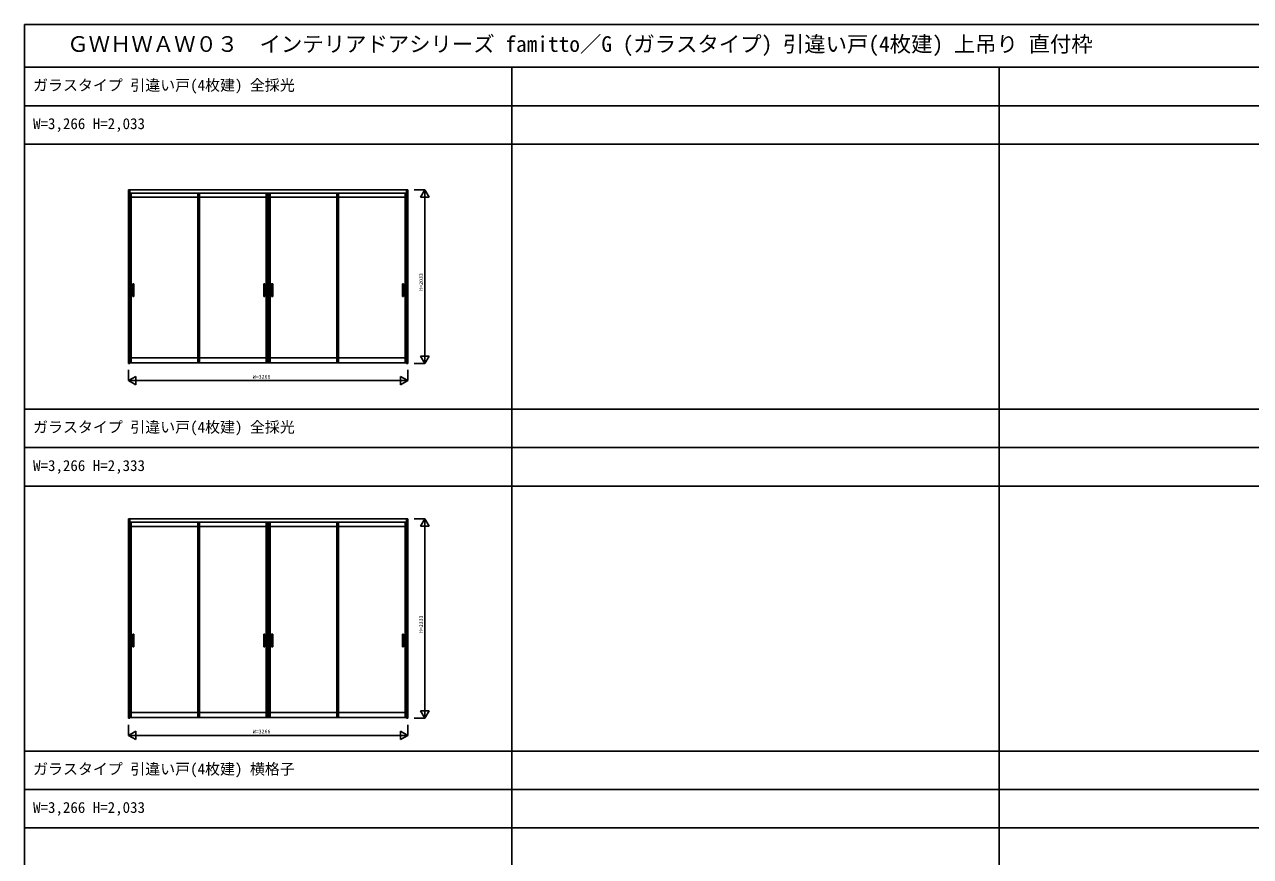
# Model space of a CAD drawing. Units: millimetres, scale not verified. Extents: x -14340 to 14341, y -10000 to 10000.
# Drawn here: x -14340 to 0, y 266 to 10000 of the extents above; entities that cross this region are included whole.
import ezdxf
from ezdxf.enums import TextEntityAlignment as Align

# ---------------------------------------------------------------- set-up
doc = ezdxf.new("R2010")
doc.units = ezdxf.units.MM
doc.header["$LTSCALE"] = 50
for name, color, linetype in [('0-0_0', 7, 'Continuous'), ('0-1_YKK_A1', 4, 'Continuous'), ('0-4_YKK_F1', 7, 'Continuous'), ('0-5_YKK_N1', 2, 'Continuous')]:
    doc.layers.add(name, color=color, linetype=linetype)
doc.styles.add('ＭＳ ゴシック', font='')
doc.styles.get('ＭＳ ゴシック').set_extended_font_data('MS Gothic')

msp = doc.modelspace()

# ---------------------------------------------------------------- linework, layer by layer
at = {"layer": '0-1_YKK_A1'}
for p, q in [((-9857.5, 8066.5), (-13123.5, 8066.5)), ((-13123.5, 8066.5), (-13123.5, 6033.5)), ((-13108.5, 8066.5), (-13108.5, 6033.5)), ((-9872.5, 8066.5), (-9872.5, 6033.5)), ((-9857.5, 8066.5), (-9857.5, 6033.5)), ((-9872.5, 8027.5), (-13108.5, 8027.5)), ((-13091.5, 8027.5), (-13091.5, 6042.5)), ((-12312, 7978.5), (-13091.5, 7978.5)), ((-12312, 8027.5), (-12312, 6042.5)), ((-12292, 8027.5), (-12292, 6042.5)), ((-11512.5, 7978.5), (-12292, 7978.5)), ((-11512.5, 8027.5), (-11512.5, 6042.5)), ((-11492.5, 8027.5), (-11492.5, 6042.5)), ((-11487.5, 8027.5), (-11487.5, 6042.5)), ((-11467.5, 8027.5), (-11467.5, 6042.5)), ((-10689, 7978.5), (-11467.5, 7978.5)), ((-10689, 8027.5), (-10689, 6042.5)), ((-10669, 8027.5), (-10669, 6042.5)), ((-9889.5, 7978.5), (-10669, 7978.5)), ((-9889.5, 8027.5), (-9889.5, 6042.5)), ((-13061, 6967.5), (-13074, 6967.5)), ((-13074, 6967.5), (-13074, 6817.5)), ((-13061, 6967.5), (-13061, 6817.5)), ((-11530, 6967.5), (-11543, 6967.5)), ((-11543, 6817.5), (-11543, 6967.5)), ((-11530, 6817.5), (-11530, 6967.5)), ((-11437, 6967.5), (-11437, 6817.5)), ((-9907, 6967.5), (-9920, 6967.5)), ((-9920, 6817.5), (-9920, 6967.5)), ((-9907, 6817.5), (-9907, 6967.5)), ((-13061, 6817.5), (-13074, 6817.5)), ((-11530, 6817.5), (-11543, 6817.5)), ((-11437, 6817.5), (-11450, 6817.5)), ((-9907, 6817.5), (-9920, 6817.5)), ((-13108.5, 6033.5), (-13123.5, 6033.5)), ((-9872.5, 6042.5), (-13108.5, 6042.5)), ((-12312, 6100.5), (-13091.5, 6100.5)), ((-11512.5, 6100.5), (-12292, 6100.5)), ((-10689, 6100.5), (-11467.5, 6100.5)), ((-9889.5, 6100.5), (-10669, 6100.5)), ((-9872.5, 6033.5), (-9857.5, 6033.5)), ((-9857.5, 4216.5), (-13123.5, 4216.5)), ((-13123.5, 4216.5), (-13123.5, 1883.5)), ((-13108.5, 4216.5), (-13108.5, 1883.5)), ((-9872.5, 4177.5), (-13108.5, 4177.5)), ((-13091.5, 4177.5), (-13091.5, 1892.5)), ((-12312, 4177.5), (-12312, 1892.5)), ((-12292, 4177.5), (-12292, 1892.5)), ((-11512.5, 4177.5), (-11512.5, 1892.5)), ((-11492.5, 4177.5), (-11492.5, 1892.5)), ((-11487.5, 4177.5), (-11487.5, 1892.5)), ((-11467.5, 4177.5), (-11467.5, 1892.5)), ((-10689, 4177.5), (-10689, 1892.5)), ((-10669, 4177.5), (-10669, 1892.5)), ((-9889.5, 4177.5), (-9889.5, 1892.5)), ((-9872.5, 4216.5), (-9872.5, 1883.5)), ((-9857.5, 4216.5), (-9857.5, 1883.5)), ((-12312, 4128.5), (-13091.5, 4128.5)), ((-11512.5, 4128.5), (-12292, 4128.5)), ((-10689, 4128.5), (-11467.5, 4128.5)), ((-9889.5, 4128.5), (-10669, 4128.5)), ((-13061, 2867.5), (-13074, 2867.5)), ((-13074, 2867.5), (-13074, 2717.5)), ((-13061, 2867.5), (-13061, 2717.5)), ((-11530, 2867.5), (-11543, 2867.5)), ((-11543, 2717.5), (-11543, 2867.5)), ((-11530, 2717.5), (-11530, 2867.5)), ((-11437, 2867.5), (-11437, 2717.5)), ((-9907, 2867.5), (-9920, 2867.5)), ((-9920, 2717.5), (-9920, 2867.5)), ((-9907, 2717.5), (-9907, 2867.5)), ((-13061, 2717.5), (-13074, 2717.5)), ((-11530, 2717.5), (-11543, 2717.5)), ((-11437, 2717.5), (-11450, 2717.5)), ((-9907, 2717.5), (-9920, 2717.5)), ((-13108.5, 1883.5), (-13123.5, 1883.5)), ((-9872.5, 1892.5), (-13108.5, 1892.5)), ((-12312, 1950.5), (-13091.5, 1950.5)), ((-11512.5, 1950.5), (-12292, 1950.5)), ((-10689, 1950.5), (-11467.5, 1950.5)), ((-9889.5, 1950.5), (-10669, 1950.5)), ((-9872.5, 1883.5), (-9857.5, 1883.5))]:
    msp.add_line(p, q, dxfattribs=at)
for points in [[(-11437, 6967.5), (-11450, 6967.5), (-11450, 6817.5)], [(-11437, 2867.5), (-11450, 2867.5), (-11450, 2717.5)]]:
    msp.add_lwpolyline(points, dxfattribs=at)
at = {"layer": '0-4_YKK_F1'}
for p, q in [((-14340.5, 10000), (14340.5, 10000)), ((-14340.5, -10000), (-14340.5, 10000)), ((-14340.5, 9500), (14159.5, 9500)), ((-8640.5, -10000), (-8640.5, 9500)), ((-2940.5, -10000), (-2940.5, 9500)), ((-14340.5, 9050), (14159.5, 9050)), ((-14340.5, 8600), (14159.5, 8600)), ((-14340.5, 5500), (14159.5, 5500)), ((-14340.5, 5050), (14159.5, 5050)), ((-14340.5, 4600), (14159.5, 4600)), ((-14340.5, 1500), (14159.5, 1500)), ((-14340.5, 1050), (14159.5, 1050)), ((-14340.5, 600), (14159.5, 600))]:
    msp.add_line(p, q, dxfattribs=at)
at = {"layer": '0-5_YKK_N1'}
for p, q in [((-9782.5, 8066.5), (-9657.5, 8066.5)), ((-9657.5, 8066.5), (-9707.5, 7979.9)), ((-9657.5, 6033.5), (-9657.5, 8066.5)), ((-9657.5, 8066.5), (-9607.5, 7979.9)), ((-9707.5, 7979.9), (-9607.5, 7979.9)), ((-9782.5, 6033.5), (-9657.5, 6033.5)), ((-9657.5, 6033.5), (-9707.5, 6120.1)), ((-9607.5, 6120.1), (-9707.5, 6120.1)), ((-9657.5, 6033.5), (-9607.5, 6120.1)), ((-13123.5, 5958.5), (-13123.5, 5833.5)), ((-13123.5, 5833.5), (-13036.9, 5883.5)), ((-13036.9, 5783.5), (-13036.9, 5883.5)), ((-9857.5, 5833.5), (-9944.1, 5883.5)), ((-9944.1, 5883.5), (-9944.1, 5783.5)), ((-9857.5, 5958.5), (-9857.5, 5833.5)), ((-13123.5, 5833.5), (-9857.5, 5833.5)), ((-13123.5, 5833.5), (-13036.9, 5783.5)), ((-9857.5, 5833.5), (-9944.1, 5783.5)), ((-9782.5, 4216.5), (-9657.5, 4216.5)), ((-9657.5, 4216.5), (-9707.5, 4129.9)), ((-9657.5, 1883.5), (-9657.5, 4216.5)), ((-9657.5, 4216.5), (-9607.5, 4129.9)), ((-9707.5, 4129.9), (-9607.5, 4129.9)), ((-9782.5, 1883.5), (-9657.5, 1883.5)), ((-9657.5, 1883.5), (-9707.5, 1970.1)), ((-9607.5, 1970.1), (-9707.5, 1970.1)), ((-9657.5, 1883.5), (-9607.5, 1970.1)), ((-13123.5, 1808.5), (-13123.5, 1683.5)), ((-13123.5, 1683.5), (-13036.9, 1733.5)), ((-13036.9, 1633.5), (-13036.9, 1733.5)), ((-9857.5, 1683.5), (-9944.1, 1733.5)), ((-9944.1, 1733.5), (-9944.1, 1633.5)), ((-9857.5, 1808.5), (-9857.5, 1683.5)), ((-13123.5, 1683.5), (-9857.5, 1683.5)), ((-13123.5, 1683.5), (-13036.9, 1633.5)), ((-9857.5, 1683.5), (-9944.1, 1633.5))]:
    msp.add_line(p, q, dxfattribs=at)

# ---------------------------------------------------------------- texts
at = {"layer": '0-0_0', "style": 'ＭＳ ゴシック'}
for s, height, p in [('ＧＷＨＷＡＷ０３  インテリアドアシリーズ famitto／G (ガラスタイプ) 引違い戸(4枚建) 上吊り 直付枠', 183.3, (-13840.5, 9625)), ('ガラスタイプ 引違い戸(4枚建) 全採光', 128.3, (-14240.5, 9187.5)), ('W=3,266 H=2,033', 128.3, (-14240.5, 8737.5)), ('ガラスタイプ 引違い戸(4枚建) 全採光', 128.3, (-14240.5, 5187.5)), ('W=3,266 H=2,333', 128.3, (-14240.5, 4737.5)), ('ガラスタイプ 引違い戸(4枚建) 横格子', 128.3, (-14240.5, 1187.5)), ('W=3,266 H=2,033', 128.3, (-14240.5, 737.5))]:
    msp.add_text(s, height=height, dxfattribs=at).set_placement(p, align=Align.BOTTOM_LEFT)
at = {"layer": '0-5_YKK_N1', "style": 'ＭＳ ゴシック'}
for s, p in [('H=2033', (-9667.5, 6885)), ('H=2333', (-9667.5, 2880))]:
    msp.add_text(s, height=43.99, rotation=90, dxfattribs=at).set_placement(p, align=Align.BOTTOM_LEFT)
for p in [(-11670.5, 5843.5), (-11670.5, 1693.5)]:
    msp.add_text('W=3266', height=43.99, dxfattribs=at).set_placement(p, align=Align.BOTTOM_LEFT)

doc.saveas('drawing.dxf')
